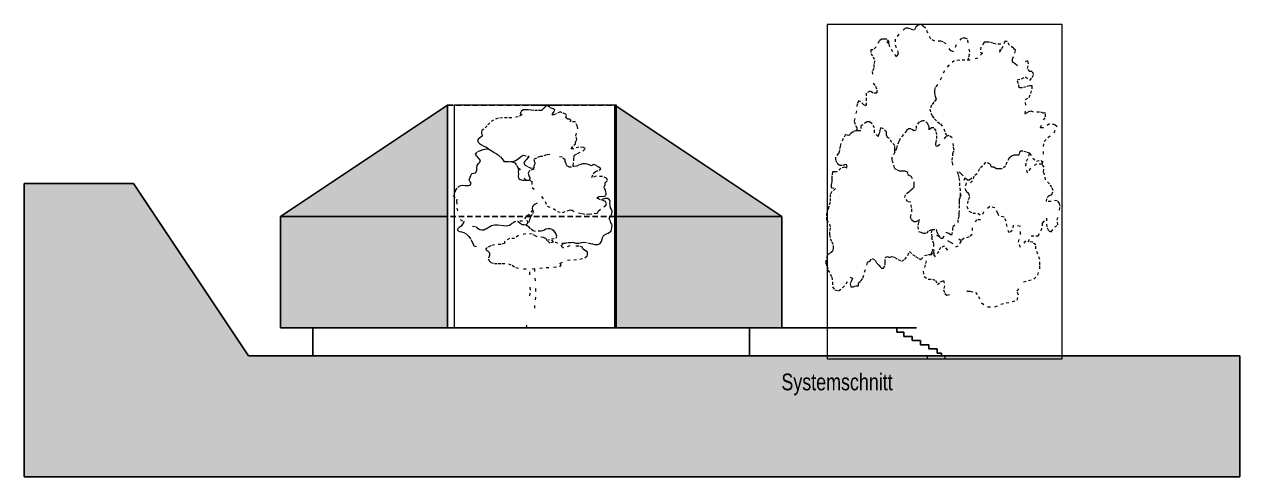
# Model space of a CAD drawing. Header units: metres. Extents: x -47 to 309, y -25 to 105.
# Drawn here: x 264.9 to 308.53, y 22.71 to 38.95 of the extents above; entities that cross this region are included whole.
import ezdxf

# ---------------------------------------------------------------- set-up
doc = ezdxf.new("R2010")
doc.units = ezdxf.units.M
doc.header["$XCLIPFRAME"] = 2
for name, pattern in [('ACAD_ISO14W100_S12', [9.9, 0, -9.9]), ('AUSGEZOGEN', [0]), ('VERDECKT2_S2', [0.27, 0.2, -0.07])]:
    doc.linetypes.add(name, pattern=pattern)
for name, color, linetype, lineweight in [('XR$1$Allgemein01_1', 7, 'AUSGEZOGEN', 13), ('XR$1$Baum', 7, 'ACAD_ISO14W100_S12', 18), ('XR$1$Beschriften_1', 7, 'AUSGEZOGEN', 13), ('XR$1$STANDARD_1', 7, 'AUSGEZOGEN', 25)]:
    doc.layers.add(name, color=color, linetype=linetype, lineweight=lineweight)
doc.styles.add('Posterama Text Light', font='')
doc.styles.get('Posterama Text Light').set_extended_font_data('Posterama Text Light')
picture_1 = doc.add_image_def('image2.jpg', size_in_pixel=(488, 712))
picture_2 = doc.add_image_def('image3.jpg', size_in_pixel=(504, 704))

# ---------------------------------------------------------------- blocks, each defined once
blk = doc.blocks.new('COMPLEXOBJECT_0')
at = {"layer": 'XR$1$Baum', "transparency": 33554687}
for points in [[(19.149, 107.4), (19.196, 107.449), (19.149, 107.497), (19.08, 107.497), (19.01, 107.546), (19.033, 107.627), (19.01, 107.675), (18.871, 107.723), (18.802, 107.755), (18.662, 107.691), (18.593, 107.659), (18.523, 107.642), (18.523, 107.691), (18.593, 107.788), (18.616, 107.836), (18.547, 107.869), (18.431, 107.917), (18.361, 107.981), (18.292, 107.981), (18.222, 107.901), (18.175, 107.852), (18.129, 107.804), (17.99, 107.804), (17.851, 107.804), (17.758, 107.82), (17.642, 107.836), (17.573, 107.836), (17.48, 107.836), (17.387, 107.755), (17.364, 107.675), (17.433, 107.659), (17.294, 107.578), (17.063, 107.546), (16.9, 107.546), (16.738, 107.546), (16.576, 107.529), (16.413, 107.465), (16.274, 107.368), (16.181, 107.255), (16.065, 107.142), (15.996, 107.094), (15.973, 107.045), (15.973, 106.997), (15.996, 106.948), (16.019, 106.9), (15.949, 106.852), (15.88, 106.803), (15.834, 106.738), (15.857, 106.674), (15.903, 106.625), (15.973, 106.577), (16.065, 106.529), (16.158, 106.496), (16.251, 106.416), (16.257, 106.407)], [(19.265, 105.834), (19.289, 105.996), (19.289, 106.125), (19.312, 106.206), (19.428, 106.27), (19.613, 106.351), (19.706, 106.448), (19.636, 106.48), (19.474, 106.496), (19.289, 106.432), (19.196, 106.432), (19.289, 106.561), (19.358, 106.609), (19.358, 106.674)]]:
    blk.add_lwpolyline(points, dxfattribs=at)
blk = doc.blocks.new('COMPLEXOBJECT_1')
at = {"layer": 'XR$1$Baum', "transparency": 33554687}
for points in [[(15.043, 104.941), (15.127, 105.048), (15.179, 105.094), (15.234, 105.116), (15.296, 105.129), (15.407, 105.113), (15.507, 105.11), (15.586, 105.143), (15.604, 105.201), (15.566, 105.247), (15.537, 105.323), (15.571, 105.411), (15.601, 105.474), (15.634, 105.543), (15.699, 105.564), (15.759, 105.569), (15.816, 105.649), (15.814, 105.742), (15.825, 105.828), (15.866, 105.907), (15.914, 105.958), (15.937, 106.011), (15.897, 106.069), (15.836, 106.144), (15.802, 106.186), (15.761, 106.237), (15.85, 106.337), (15.948, 106.377), (16.04, 106.403), (16.099, 106.421), (16.193, 106.435), (16.268, 106.403), (16.32, 106.368), (16.382, 106.332), (16.437, 106.304), (16.517, 106.256), (16.577, 106.212), (16.656, 106.145), (16.707, 106.091), (16.76, 106.026), (16.794, 105.965)], [(17.19, 105.997), (17.233, 106.034), (17.293, 106.071), (17.371, 106.134), (17.42, 106.173), (17.487, 106.201), (17.644, 106.178), (17.686, 106.127), (17.632, 106.092), (17.591, 106.044), (17.551, 106.003), (17.495, 105.942), (17.542, 105.843), (17.649, 105.781), (17.728, 105.745), (17.845, 105.731), (17.853, 105.732)], [(17.323, 105.373), (17.307, 105.453), (17.317, 105.52), (17.309, 105.591), (17.321, 105.665), (17.291, 105.752), (17.233, 105.853), (17.193, 105.923)], [(15.043, 104.941), (14.958, 104.745), (15.093, 104.626), (15.085, 104.541), (15.095, 104.307), (15.21, 103.896), (15.659, 103.66), (15.794, 103.636)], [(17.909, 104.442), (17.864, 104.417), (17.814, 104.359), (17.793, 104.294), (17.809, 104.234)], [(17.809, 104.234), (17.688, 104.075), (17.579, 104.002), (17.449, 103.83), (17.198, 103.83)], [(17.198, 103.83), (17.181, 103.818), (17.144, 103.784), (17.069, 103.747), (17.031, 103.713), (16.98, 103.685), (16.926, 103.663), (16.859, 103.654), (16.768, 103.667), (16.647, 103.685), (16.538, 103.69), (16.454, 103.693), (16.388, 103.685), (16.333, 103.662), (16.273, 103.637), (16.226, 103.605), (16.17, 103.563), (16.121, 103.543), (16.061, 103.518), (15.988, 103.507), (15.913, 103.52), (15.861, 103.554), (15.794, 103.636)]]:
    blk.add_lwpolyline(points, dxfattribs=at)
blk = doc.blocks.new('COMPLEXOBJECT_2')
at = {"layer": 'XR$1$Baum', "transparency": 33554687}
for points in [[(15.347, 103.84), (15.326, 103.781), (15.297, 103.722), (15.248, 103.657), (15.178, 103.608), (15.129, 103.554), (15.108, 103.511), (15.185, 103.468), (15.255, 103.447), (15.347, 103.425), (15.431, 103.382), (15.48, 103.333), (15.522, 103.279), (15.6, 103.177), (15.642, 103.09), (15.677, 103.015), (15.705, 102.945)], [(18.486, 103.197), (18.663, 103.229), (18.678, 103.296), (18.657, 103.36), (18.629, 103.414), (18.587, 103.479), (18.495, 103.544), (18.439, 103.554), (18.376, 103.554), (18.284, 103.544), (18.214, 103.506), (18.116, 103.479), (17.919, 103.463), (17.835, 103.49), (17.743, 103.56), (17.687, 103.619), (17.631, 103.657), (17.575, 103.695), (17.504, 103.706), (17.441, 103.706), (17.364, 103.749), (17.3, 103.814), (17.272, 103.83)]]:
    blk.add_lwpolyline(points, dxfattribs=at)
blk = doc.blocks.new('COMPLEXOBJECT_3')
at = {"layer": 'XR$1$Baum', "transparency": 33554687}
for points in [[(18.086, 106.158), (17.955, 106.102), (17.859, 106.054), (17.864, 105.984), (17.904, 105.92), (17.874, 105.842), (17.857, 105.782), (17.85, 105.694), (17.697, 105.649), (17.654, 105.554), (17.681, 105.473), (17.708, 105.392), (17.707, 105.31), (17.782, 105.254)], [(18.984, 105.964), (18.978, 106.034), (18.872, 106.127), (18.435, 106.23), (18.309, 106.218), (18.178, 106.162), (18.086, 106.158)], [(19.843, 104.081), (20.018, 104.117), (20.131, 104.112), (20.175, 104.207), (20.37, 104.347), (20.444, 104.405), (20.461, 104.466), (20.434, 104.546), (20.245, 104.607), (20.113, 104.666), (20.187, 104.724), (20.279, 104.729), (20.357, 104.716), (20.454, 104.765), (20.448, 104.836), (20.435, 104.933), (20.376, 105.049), (20.419, 105.144), (20.414, 105.214), (20.501, 105.29), (20.474, 105.37), (20.32, 105.438), (20.092, 105.448), (19.939, 105.403), (19.986, 105.541), (20.073, 105.616), (20.204, 105.672), (20.265, 105.713), (20.19, 105.769), (20.093, 105.835), (20.004, 105.874), (19.931, 105.816), (19.843, 105.855), (19.777, 105.884), (19.698, 105.896), (19.606, 105.892), (19.488, 105.853), (19.392, 105.805), (19.266, 105.793), (19.26, 105.796)], [(17.782, 105.254), (17.795, 105.048), (18.132, 104.719), (18.267, 104.538), (18.337, 104.368), (18.558, 104.288)], [(18.558, 104.288), (18.708, 104.177), (18.888, 104.142), (19.053, 104.204), (19.136, 104.236)]]:
    blk.add_lwpolyline(points, dxfattribs=at)
blk = doc.blocks.new('AHORN-08M-ANSICHT', base_point=(15, 100))
at = {"layer": 'XR$1$Baum', "transparency": 33554687}
for p, q in [((17.193, 105.923), (17.033, 105.966)), ((17.291, 105.752), (17.681, 105.473)), ((18.984, 105.964), (19.021, 105.848)), ((19.021, 105.848), (19.109, 105.789)), ((19.109, 105.789), (19.266, 105.793)), ((19.265, 105.834), (19.259, 105.793)), ((19.266, 105.793), (19.259, 105.793)), ((17.577, 105.31), (17.309, 105.591)), ((17.909, 104.442), (18.2, 104.628)), ((17.652, 103.769), (17.579, 104.002)), ((17.688, 104.075), (17.742, 103.996)), ((18.325, 103.157), (18.486, 103.197)), ((17.716, 101.911), (17.715, 102.118)), ((17.88, 102.128), (17.898, 101.793)), ((17.733, 101.36), (17.716, 101.911)), ((17.898, 101.793), (17.915, 101.412)), ((17.716, 101.153), (17.733, 101.36)), ((17.915, 101.412), (17.911, 101.11)), ((17.594, 100), (17.716, 101.153)), ((17.911, 101.11), (17.88, 100.812)), ((17.88, 100.812), (17.88, 100)), ((17.88, 100), (17.594, 100))]:
    blk.add_line(p, q, dxfattribs=at)
for points in [[(19.358, 106.674), (19.396, 106.764), (19.362, 106.896), (19.441, 107.153), (19.419, 107.238), (19.351, 107.399), (19.149, 107.4)], [(17.19, 105.997), (17.095, 105.97), (16.972, 105.962), (16.886, 105.971), (16.794, 105.965)], [(17.323, 105.373), (17.369, 105.33), (17.459, 105.306)], [(17.459, 105.306), (17.577, 105.31), (17.707, 105.31)], [(17.575, 103.695), (17.685, 103.8), (17.721, 103.906), (17.742, 103.996), (17.834, 104.107), (17.864, 104.417)], [(19.288, 103.068), (19.368, 103.05), (19.477, 103.047), (19.573, 103.066), (19.654, 103.081), (19.791, 103.06), (19.902, 103.035), (19.961, 103.017), (20.046, 103.003), (20.155, 103), (20.233, 103.037), (20.273, 103.092), (20.294, 103.133), (20.309, 103.177), (20.326, 103.254), (20.347, 103.295), (20.384, 103.332), (20.466, 103.38), (20.525, 103.41), (20.568, 103.436), (20.631, 103.477), (20.649, 103.539), (20.661, 103.613), (20.669, 103.675), (20.653, 103.726), (20.621, 103.781), (20.609, 103.836), (20.588, 103.884), (20.561, 103.935), (20.604, 104.008), (20.643, 104.071), (20.658, 104.115), (20.67, 104.196), (20.642, 104.255), (20.609, 104.317), (20.594, 104.394), (20.585, 104.474), (20.593, 104.537), (20.57, 104.599), (20.513, 104.643)], [(20.513, 104.643), (20.421, 104.643), (20.347, 104.63), (20.292, 104.592)], [(19.843, 104.081), (19.693, 104.078), (19.563, 104.099), (19.304, 104.167), (19.239, 104.224), (19.136, 104.236)], [(17.934, 103.302), (17.799, 103.368), (17.573, 103.385), (17.303, 103.318), (17.167, 103.218), (16.987, 103.218), (16.806, 103.118), (16.806, 103.035), (16.672, 103.001), (16.445, 102.985), (16.31, 102.951), (16.175, 102.884), (16.13, 102.801), (16.22, 102.751), (16.265, 102.701), (16.265, 102.601), (16.22, 102.485), (16.265, 102.401), (16.31, 102.351), (16.445, 102.318), (16.581, 102.318), (16.717, 102.318), (16.942, 102.301), (17.077, 102.251), (17.212, 102.168), (17.483, 102.118), (17.799, 102.118), (18.07, 102.151), (18.295, 102.168), (18.566, 102.185), (18.791, 102.201), (18.836, 102.268), (18.791, 102.318), (19.061, 102.434), (19.288, 102.451), (19.513, 102.468), (19.693, 102.518), (19.783, 102.601), (19.783, 102.651), (19.783, 102.718), (19.693, 102.784), (19.603, 102.851), (19.603, 102.901), (19.468, 102.935), (19.152, 102.951), (18.927, 102.868), (18.836, 102.935), (18.927, 103.035), (18.927, 103.035)], [(18.566, 103.084), (18.43, 103.051), (18.34, 103.134), (18.295, 103.201), (18.205, 103.251), (17.979, 103.268), (17.934, 103.302)], [(18.968, 103.033), (18.719, 103.046), (18.566, 103.084), (18.486, 103.197)], [(19.288, 103.068), (19.177, 103.058), (19.038, 103.056), (18.968, 103.033)], [(15.705, 102.945), (16.12, 102.851), (16.159, 102.855)]]:
    blk.add_lwpolyline(points, dxfattribs=at)
for name in ['COMPLEXOBJECT_0', 'COMPLEXOBJECT_1', 'COMPLEXOBJECT_3', 'COMPLEXOBJECT_2']:
    blk.add_blockref(name, (0, 0), dxfattribs=at)
at = {"layer": 'XR$1$Baum', "color": 7, "linetype": 'AUSGEZOGEN', "lineweight": 13, "transparency": 33554687}
image = blk.add_image(picture_1, insert=(15, 100), size_in_units=(5.829, 8), dxfattribs=at)
image.set_boundary_path([(-0.5, 711.5), (487.5, 711.5), (487.5, -0.5), (-0.5, -0.5), (-0.5, 711.5)])
image.dxf.flags = 15
blk = doc.blocks.new('AHORN-12M-ANSICHT', base_point=(30, 100))
at = {"layer": 'XR$1$Baum', "transparency": 33554687}
for p, q in [((34.505, 107.866), (34.506, 107.865)), ((34.817, 106.64), (34.517, 106.951)), ((34.954, 106.499), (34.779, 106.127)), ((34.783, 105.813), (34.978, 106.218)), ((34.978, 106.218), (35.036, 106.429)), ((33.838, 103.819), (33.913, 104.65)), ((34.036, 104.385), (33.896, 104.459)), ((34.427, 104.19), (34.159, 104.333)), ((34.811, 104.233), (34.495, 104.488)), ((34.427, 104.19), (34.701, 104.044)), ((32.085, 103.467), (32.085, 103.501)), ((33.838, 103.819), (33.837, 103.736)), ((33.603, 100), (33.622, 102.868)), ((34.244, 100.026), (34.188, 102.832)), ((34.188, 102.476), (34.228, 102.348)), ((34.228, 102.348), (34.297, 102.29)), ((35.032, 102.433), (35.017, 102.433)), ((33.603, 100), (34.244, 100)), ((34.244, 100), (34.244, 100.026))]:
    blk.add_line(p, q, dxfattribs=at)
for points in [[(35.052, 110.73), (35.098, 110.848), (35.125, 111.024), (35.07, 111.341), (35.043, 111.482), (34.961, 111.518), (34.824, 111.518), (34.633, 111.271), (34.551, 111.024), (34.442, 111.059), (34.278, 111.306), (34.168, 111.377), (34.087, 111.412), (33.868, 111.412), (33.731, 111.482), (33.622, 111.694), (33.54, 111.87), (33.458, 111.941), (33.376, 112.012), (33.267, 111.976), (33.185, 111.905), (33.13, 111.799), (33.021, 111.835), (32.912, 111.87), (32.802, 111.87), (32.583, 111.658), (32.447, 111.482), (32.447, 111.271), (32.529, 111.059), (32.556, 110.954), (32.502, 110.848), (32.365, 111.024), (32.256, 111.201), (32.228, 111.306), (32.146, 111.377), (32.228, 111.377), (32.146, 111.482), (32.064, 111.482), (31.955, 111.482), (31.873, 111.412), (31.764, 111.201), (31.654, 111.094), (31.573, 111.094), (31.573, 110.954), (31.654, 110.848), (31.709, 110.706), (31.682, 110.566), (31.682, 110.424), (31.627, 110.319), (31.654, 109.895), (31.736, 109.79), (31.791, 109.649), (31.791, 109.544), (31.654, 109.544), (31.545, 109.613), (31.408, 109.544), (31.408, 109.366), (31.408, 109.191), (31.408, 109.085), (31.327, 109.121), (31.217, 109.226), (31.135, 109.26), (31.081, 109.155), (31.053, 108.908), (30.998, 108.626), (30.971, 108.521), (31.026, 108.38), (31.081, 108.273), (31.042, 108.19)], [(37.277, 107.381), (37.386, 107.204), (37.523, 107.098), (37.687, 107.134), (37.741, 106.993), (37.769, 107.346), (37.769, 107.627), (37.796, 107.804), (37.933, 107.945), (38.151, 108.12), (38.261, 108.333), (38.179, 108.403), (37.987, 108.439), (37.769, 108.297), (37.659, 108.297), (37.769, 108.579), (37.85, 108.685), (37.85, 108.826), (37.769, 108.826), (37.632, 108.862), (37.413, 108.862), (37.331, 108.897), (37.222, 108.862), (37.113, 108.791), (37.14, 109.109), (37.122, 109.312), (37.259, 109.382), (37.313, 109.524), (37.368, 109.7), (37.368, 109.805), (37.286, 109.805), (37.149, 109.771), (37.013, 109.735), (36.903, 109.735), (36.876, 109.875), (36.821, 110.017), (36.985, 110.052), (37.122, 110.123), (37.285, 109.998), (37.367, 110.103), (37.422, 110.209), (37.367, 110.315), (37.285, 110.315), (37.203, 110.421), (37.231, 110.598), (37.203, 110.703), (36.836, 110.522), (36.754, 110.593), (36.735, 110.617), (36.663, 110.656), (36.663, 110.761), (36.745, 110.973), (36.773, 111.078), (36.691, 111.149), (36.554, 111.255), (36.472, 111.396), (36.39, 111.396), (36.308, 111.22), (36.253, 111.114), (36.199, 111.008), (36.238, 111.294), (36.074, 111.294), (35.965, 111.33), (35.829, 111.365), (35.747, 111.365), (35.637, 111.365), (35.528, 111.189), (35.501, 111.013), (35.582, 110.977), (35.419, 110.801), (35.145, 110.73), (34.954, 110.73), (34.763, 110.73), (34.571, 110.695), (34.38, 110.554), (34.216, 110.343), (34.107, 110.096), (33.97, 109.848), (33.888, 109.743), (33.861, 109.637), (33.861, 109.532), (33.888, 109.426), (33.916, 109.32), (33.833, 109.214), (33.752, 109.109), (33.697, 108.967), (33.724, 108.826), (33.779, 108.72), (33.861, 108.615), (33.97, 108.509), (34.079, 108.439), (34.189, 108.262), (34.243, 108.12), (34.298, 108.016), (34.312, 107.998)], [(32.44, 107.416), (32.44, 107.522), (32.44, 107.663), (32.331, 107.769), (32.248, 107.91), (32.167, 107.945), (32.139, 108.051), (32.139, 108.156), (32.03, 108.262), (31.921, 108.297), (31.893, 108.191), (31.866, 108.086), (31.839, 107.98), (31.702, 108.12), (31.702, 108.297), (31.62, 108.439), (31.538, 108.509), (31.429, 108.509), (31.292, 108.403), (31.21, 108.368), (31.21, 108.191)], [(33.916, 107.769), (33.943, 107.91), (33.943, 108.051), (33.916, 108.191), (33.833, 108.297), (33.752, 108.297), (33.67, 108.227), (33.67, 108.333), (33.615, 108.439), (33.506, 108.544), (33.424, 108.544), (33.314, 108.509), (33.205, 108.368), (33.205, 108.227), (33.123, 108.191), (33.014, 108.262), (32.932, 108.262), (32.85, 108.191), (32.741, 108.051), (32.631, 107.91), (32.577, 107.804), (32.522, 107.663), (32.495, 107.557), (32.44, 107.416), (32.331, 107.24), (32.331, 107.134), (32.385, 106.958), (32.412, 106.852), (32.522, 106.781), (32.604, 106.746), (32.713, 106.746), (32.795, 106.746), (32.877, 106.711), (32.904, 106.605), (33.014, 106.57), (33.123, 106.358), (33.123, 106.253), (33.123, 106.147), (33.041, 106.076), (32.981, 106.029), (32.937, 105.988), (32.822, 105.9)], [(31.21, 108.191), (31.128, 108.191), (31.046, 108.191), (30.937, 108.156), (30.855, 108.086), (30.773, 108.016), (30.663, 108.051), (30.582, 107.91), (30.5, 107.733), (30.473, 107.627), (30.445, 107.487), (30.418, 107.381), (30.308, 107.24), (30.308, 107.134), (30.363, 107.027), (30.445, 106.958), (30.582, 106.958), (30.691, 106.993), (30.718, 106.852), (30.636, 106.888), (30.5, 106.852), (30.363, 106.711), (30.281, 106.711), (30.199, 106.711), (30.172, 106.57), (30.172, 106.464), (30.172, 106.358), (30.144, 106.253), (30.144, 106.147), (30.308, 106.112), (30.172, 106.005), (30.117, 105.9), (30.117, 105.759), (30.117, 105.618), (30.062, 105.477), (30.035, 105.371), (29.98, 105.23), (29.98, 105.089), (29.98, 104.983), (30.089, 104.842)], [(34.517, 106.951), (34.517, 106.993), (34.489, 107.134), (34.515, 107.295), (34.522, 107.379), (34.566, 107.497), (34.539, 107.637), (34.496, 107.939), (34.37, 108.017), (34.261, 107.982), (34.052, 107.698), (33.97, 107.627)], [(33.97, 107.627), (33.919, 107.635), (33.901, 107.706), (33.901, 107.748), (33.916, 107.769)], [(37.741, 104.877), (37.878, 105.054), (37.878, 104.842), (37.905, 104.701), (37.96, 104.595), (38.042, 104.56), (38.179, 104.736), (38.288, 104.807), (38.261, 104.983), (38.342, 105.336), (38.37, 105.477), (38.342, 105.583), (38.261, 105.689), (38.042, 105.653), (37.878, 105.653), (37.905, 105.794), (37.987, 105.865), (38.069, 105.9), (38.124, 106.041), (38.069, 106.147), (37.987, 106.288), (37.85, 106.429), (37.823, 106.605), (37.769, 106.711), (37.796, 106.888), (37.714, 106.993), (37.523, 106.993), (37.304, 106.852), (37.195, 106.676), (37.14, 106.922), (37.167, 107.098), (37.25, 107.275), (37.277, 107.381), (37.167, 107.416), (37.031, 107.451), (36.921, 107.451), (36.894, 107.311), (36.785, 107.311), (36.703, 107.311), (36.621, 107.275), (36.539, 107.204), (36.457, 107.063), (36.403, 106.922), (36.293, 106.817), (36.184, 106.817), (36.074, 106.817), (35.993, 106.888), (35.911, 106.888), (35.856, 106.993), (35.692, 107.063), (35.582, 106.922), (35.473, 106.817), (35.391, 106.64), (35.271, 106.56)], [(34.778, 105.766), (34.787, 105.861), (34.787, 106.038), (34.771, 106.215), (34.769, 106.391), (34.742, 106.516), (34.717, 106.615), (34.65, 106.813)], [(34.817, 106.64), (34.954, 106.499), (35.036, 106.429), (35.118, 106.429), (35.271, 106.56)], [(35.271, 106.56), (35.227, 106.393), (34.946, 106.122), (35.001, 106.016), (35.083, 105.945), (35.11, 105.804), (35.06, 105.678), (35.018, 105.484), (35.096, 105.298), (35.231, 105.231), (35.419, 105.23), (35.565, 105.136)], [(33.038, 105.002), (32.994, 105.081), (33.051, 105.283), (33.037, 105.436), (33.008, 105.62), (32.904, 105.644), (32.795, 105.798), (32.822, 105.9)], [(34.778, 105.766), (34.748, 105.728), (34.746, 105.646), (34.746, 105.505), (34.746, 105.328), (34.729, 105.235), (34.729, 105.129), (34.702, 104.989), (34.699, 104.901)], [(34.297, 102.29), (35.032, 102.433), (35.142, 102.433), (35.326, 102.386), (35.436, 102.243), (35.546, 102.007), (35.766, 101.864), (36.024, 101.864), (36.245, 101.96), (36.428, 102.007), (36.649, 102.055), (36.832, 102.102), (36.869, 102.29), (36.832, 102.433), (37.053, 102.765), (37.237, 102.813), (37.42, 102.86), (37.568, 103.001), (37.641, 103.238), (37.641, 103.381), (37.641, 103.571), (37.568, 103.759), (37.494, 103.95), (37.494, 104.092), (37.384, 104.186), (37.126, 104.233), (36.943, 103.997), (36.869, 104.186), (36.943, 104.471), (36.943, 104.754), (36.685, 104.802), (36.649, 104.612), (36.538, 104.519), (36.465, 104.754), (36.428, 104.944), (36.355, 105.087), (36.171, 105.134), (36.134, 105.229)], [(36.134, 105.229), (36.024, 105.418), (35.84, 105.466), (35.62, 105.276), (35.509, 104.992), (35.362, 104.992), (35.215, 104.707), (35.215, 104.471), (35.105, 104.376), (34.921, 104.329), (34.811, 104.233), (34.701, 104.044), (34.333, 103.902)], [(30.089, 104.842), (30.117, 104.701), (30.089, 104.56), (30.089, 104.454), (30.117, 104.314), (30.172, 104.207), (30.226, 104.066), (30.226, 103.961), (30.199, 103.855), (30.089, 103.784), (30.008, 103.714), (29.953, 103.538), (29.953, 103.431), (30.008, 103.326), (30.035, 103.185), (30.117, 103.044), (30.172, 102.938), (30.199, 102.762), (30.199, 102.586), (30.281, 102.48), (30.418, 102.445), (30.554, 102.55), (30.691, 102.692), (30.827, 102.938), (30.91, 102.903), (30.882, 102.797), (30.827, 102.692), (30.855, 102.586), (30.937, 102.586), (31.046, 102.621), (31.128, 102.621), (31.128, 102.727), (31.21, 102.797), (31.292, 102.903), (31.347, 103.114), (31.429, 103.361), (31.456, 103.467), (31.538, 103.502), (31.62, 103.608), (31.729, 103.538), (31.784, 103.431), (31.866, 103.361), (31.948, 103.256), (32.03, 103.256), (32.085, 103.361), (32.085, 103.467), (32.085, 103.643), (32.167, 103.679), (32.248, 103.643), (32.331, 103.679), (32.44, 103.643), (32.549, 103.573), (32.686, 103.502), (32.795, 103.573), (32.904, 103.714), (32.959, 103.855), (33.068, 103.749), (33.178, 103.679), (33.287, 103.608), (33.369, 103.573), (33.506, 103.714), (33.642, 103.749), (33.724, 103.749), (33.779, 103.855), (33.833, 104.03), (33.833, 104.137), (33.779, 104.278), (33.779, 104.384), (33.752, 104.525), (33.775, 104.649)], [(33.038, 105.002), (33.121, 104.931), (33.202, 104.931), (33.312, 105.002), (33.285, 104.896), (33.257, 104.755), (33.285, 104.578), (33.367, 104.543), (33.449, 104.508), (33.585, 104.508), (33.667, 104.613), (33.776, 104.65), (33.913, 104.65), (33.94, 104.543), (33.995, 104.438), (34.077, 104.333), (34.159, 104.333), (34.268, 104.543), (34.378, 104.508), (34.487, 104.438), (34.514, 104.613), (34.514, 104.755), (34.699, 104.901)], [(37.222, 104.207), (37.331, 104.419), (37.495, 104.419), (37.578, 104.419), (37.687, 104.595), (37.741, 104.772), (37.741, 104.877)], [(34.333, 103.902), (34.223, 104.044), (34.076, 103.997), (34.002, 103.854), (33.892, 103.665), (33.782, 103.806), (33.561, 103.523), (33.525, 103.381), (33.451, 103.144), (33.488, 102.954), (33.635, 102.86), (33.782, 102.86), (33.892, 102.813), (33.966, 102.67), (34.076, 102.765), (34.186, 102.813), (34.223, 102.623), (34.186, 102.481)]]:
    blk.add_lwpolyline(points, dxfattribs=at)
at = {"layer": 'XR$1$Baum', "color": 7, "linetype": 'AUSGEZOGEN', "lineweight": 13, "transparency": 33554687}
image = blk.add_image(picture_2, insert=(30, 100), size_in_units=(8.444, 12), dxfattribs=at)
image.set_boundary_path([(-0.5, 703.5), (503.5, 703.5), (503.5, -0.5), (-0.5, -0.5), (-0.5, 703.5)])
image.dxf.flags = 15

msp = doc.modelspace()

# ---------------------------------------------------------------- hatches: boundary and pattern name
at = {"layer": 'XR$1$STANDARD_1', "linetype": 'AUSGEZOGEN', "lineweight": 25, "transparency": 33554687}
for points in [[(280.0968, 28.0507), (280.0968, 36.0507), (274.0968, 32.0507), (274.0968, 28.0507)], [(286.0968, 36.0507), (286.0968, 32.0507), (292.0996, 32.0507)], [(268.8209, 33.2427), (264.9013, 33.2427), (264.9013, 22.7117), (308.5348, 22.7117), (308.5348, 27.0507), (272.9508, 27.0507)]]:
    msp.add_hatch(color=254, dxfattribs=at).paths.add_polyline_path(points)
at = {"layer": 'XR$1$STANDARD_1', "linetype": 'AUSGEZOGEN', "lineweight": 25, "true_color": 0xfcf0dd, "transparency": 33554687}
msp.add_hatch(color=7, dxfattribs=at).paths.add_polyline_path([(286.0968, 32.0507), (286.0968, 28.0507), (292.0996, 28.0507), (292.0996, 32.0507)])

# ---------------------------------------------------------------- linework, layer by layer
at = {"layer": 'XR$1$Allgemein01_1', "color": 7, "linetype": 'AUSGEZOGEN', "lineweight": 25, "transparency": 33554687}
for p, q in [((280.0968, 36.0507), (274.0968, 32.0507)), ((280.0968, 36.0507), (280.0968, 28.0507)), ((283.0968, 36.0507), (284.0968, 36.0507)), ((286.0968, 32.0507), (286.0968, 36.0507)), ((286.0968, 36.0507), (292.0996, 32.0507)), ((268.8209, 33.2427), (264.9013, 33.2427)), ((264.9013, 33.2427), (264.9013, 22.7117)), ((268.8209, 33.2427), (272.9508, 27.0507)), ((268.8209, 33.2427), (268.8209, 33.2427)), ((286.0968, 33.0507), (286.0968, 28.0507)), ((274.0968, 32.0507), (274.0968, 28.0507)), ((280.0968, 32.0507), (274.0968, 32.0507)), ((292.0996, 32.0507), (286.0968, 32.0507)), ((292.0996, 28.0507), (292.0996, 32.0507)), ((274.0968, 28.0507), (292.0996, 28.0507)), ((275.2575, 28.0507), (275.2575, 27.0507)), ((290.936, 28.0507), (290.936, 27.0507)), ((292.0996, 28.0507), (296.9286, 28.0507)), ((292.0996, 28.0507), (296.224, 28.0507)), ((296.224, 28.0507), (296.224, 27.9007)), ((296.224, 27.9007), (296.474, 27.9007)), ((296.474, 27.9007), (296.474, 27.7507)), ((296.474, 27.7507), (296.774, 27.7507)), ((296.774, 27.7507), (296.774, 27.6007)), ((296.774, 27.6007), (297.074, 27.6007)), ((297.074, 27.6007), (297.074, 27.4507)), ((297.074, 27.4507), (297.374, 27.4507)), ((297.374, 27.4507), (297.374, 27.3007)), ((297.374, 27.3007), (297.674, 27.3007)), ((297.674, 27.3007), (297.674, 27.1507)), ((297.674, 27.1507), (297.824, 27.1507)), ((297.824, 27.1507), (297.824, 27.0507)), ((272.9508, 27.0507), (308.5348, 27.0507)), ((308.5348, 22.7117), (308.5348, 27.0507)), ((264.9013, 22.7117), (308.5348, 22.7117))]:
    msp.add_line(p, q, dxfattribs=at)
at = {"layer": 'XR$1$Allgemein01_1', "color": 7, "linetype": 'VERDECKT2_S2', "lineweight": 25, "transparency": 33554687}
for p, q in [((280.0968, 36.0507), (286.0968, 36.0507)), ((286.0968, 32.0507), (280.0968, 32.0507))]:
    msp.add_line(p, q, dxfattribs=at)

# ---------------------------------------------------------------- block references
at = {"layer": 'XR$1$STANDARD_1', "color": 7, "linetype": 'AUSGEZOGEN', "lineweight": 13, "transparency": 33554687}
for name, p in [('AHORN-12M-ANSICHT', (293.719, 26.9421)), ('AHORN-08M-ANSICHT', (280.3368, 28.0507))]:
    msp.add_blockref(name, p, dxfattribs=at)

# ---------------------------------------------------------------- texts
at = {"layer": 'XR$1$Beschriften_1', "color": 7, "linetype": 'AUSGEZOGEN', "lineweight": 25, "transparency": 33554687, "insert": (292.0824, 25.6314), "char_height": 0.6, "width": 4.56, "attachment_point": 7, "style": 'Posterama Text Light'}
msp.add_mtext('\\A1;{\\fPosterama Text Light|i0|b0;\\H0.600000;\\W0.800000;\\C7;Systemschnitt}\\P', dxfattribs=at)

doc.saveas('drawing.dxf')
